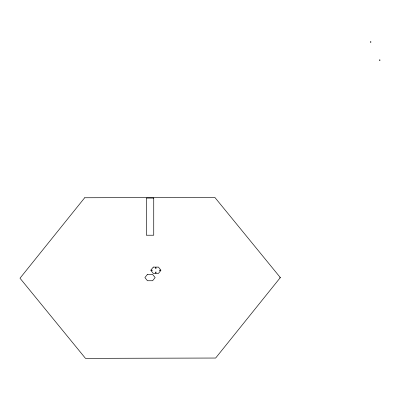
<?xml version="1.0" encoding="UTF-8"?>
<svg xmlns="http://www.w3.org/2000/svg" width="400" height="400" viewBox="0 0 400 400"><rect width="100%" height="100%" fill="white"/><g stroke="black" fill="none" stroke-linecap="round" stroke-linejoin="round"><path stroke-width="0.6" d="M280.04 277.215L280.04 277.94M84.69 197.755L20 278.22L85.475 358.36L215.64 358.04L280.335 277.575L214.855 197.435L84.69 197.755M370.94 41.995L370.645 42.36L370.645 41.64L370.94 41.995M380 60.12L379.71 60.48L379.71 59.76L380 60.12M147.46 274.405L144.9 277.575L147.46 280.74L152.58 280.74L155.14 277.575L152.58 274.405L147.46 274.405M153.31 267.095L150.87 270.115L152.215 270.115L152.215 270.405L150.87 270.405L153.31 273.43L155.725 273.43L155.725 271.97L156.015 271.97L156.015 273.43L158.43 273.43L160.87 270.405L159.525 270.405L159.525 270.115L160.87 270.115L158.43 267.095L156.015 267.095L156.015 268.535L155.725 268.535L155.725 267.095L153.31 267.095M153.735 198.075L146.305 198.075L146.305 235.225L153.735 235.225L153.735 198.075"/></g></svg>
